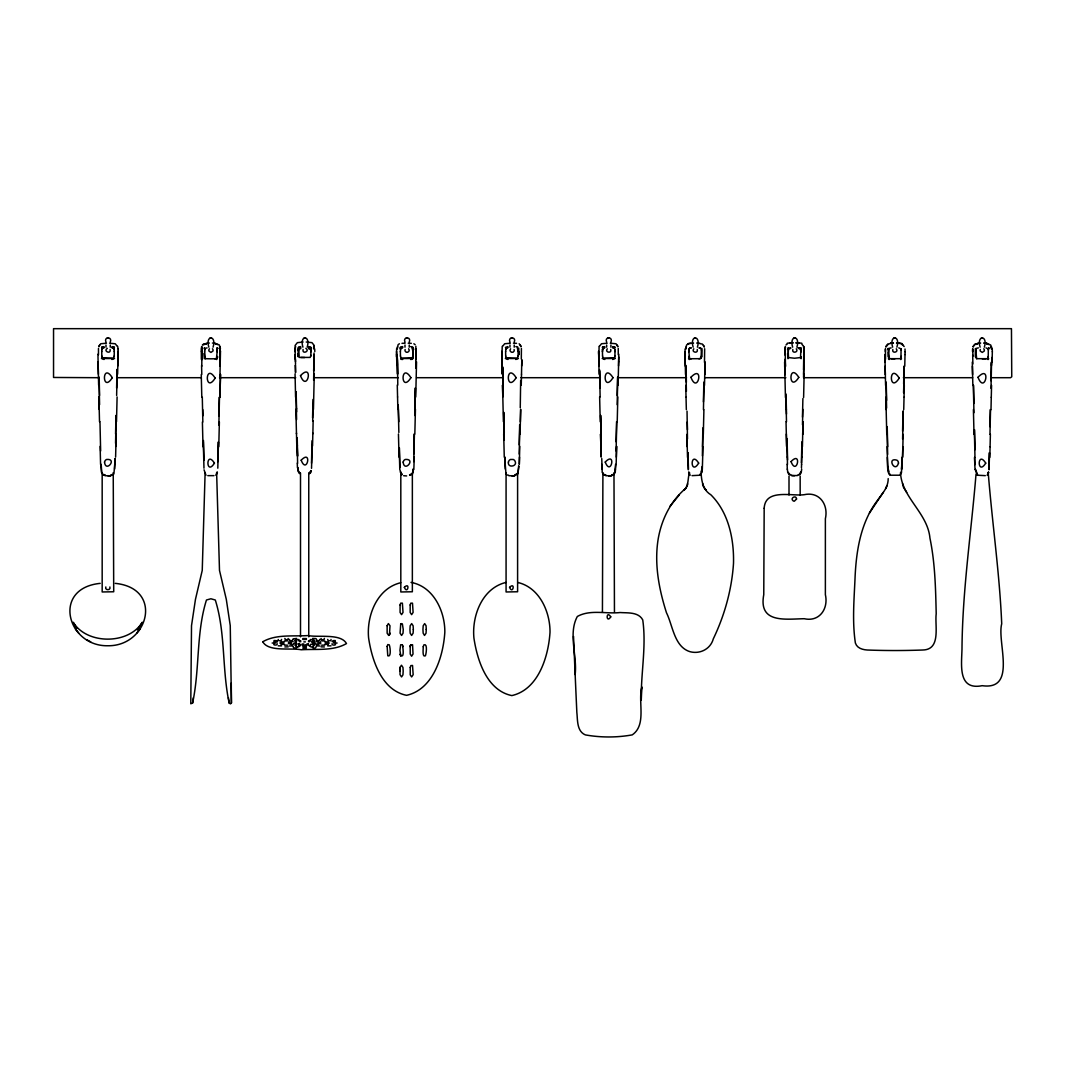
<?xml version="1.0" encoding="UTF-8"?>
<svg xmlns="http://www.w3.org/2000/svg" width="1065" height="1065" viewBox="0 0 1065 1065"><rect width="100%" height="100%" fill="white"/><g stroke="black" fill="none" stroke-linecap="round" stroke-linejoin="round"><path stroke-width="1.5" d="M204.626 351.889L205.013 348.375L207.076 347.882M505.622 351.596L506.008 348.082L508.072 347.576L506.447 347.789M575.153 674.584C577.363 655.854 567.978 633.715 577.337 616.475C590.183 609.26 606.171 614.106 620.149 612.535C627.844 613.081 638.454 611.843 642.741 619.91C646.535 646.295 640.797 673.306 641.263 699.865M688.855 351.889L689.241 348.375L691.318 347.882L689.694 348.095M888.689 351.889L889.075 348.375L891.139 347.882M975.939 351.889L976.325 348.375L978.402 347.882M193.337 697.748L192.592 703.046L190.781 703.779L191.514 625.661L195.467 599.342L202.243 570.401L205.119 472.567M404.993 342.131C402.424 336.46 411.809 336.46 409.24 342.131M606.651 342.131C604.081 336.46 613.48 336.46 610.911 342.131M101.734 351.596L102.133 348.082L104.197 347.576L102.573 347.789M400.373 351.596L400.773 348.082L402.836 347.576L401.212 347.789M788.246 352.289L788.633 348.894L790.709 348.388M105.994 342.131C103.438 336.46 112.81 336.46 110.254 342.131M509.962 342.131C507.406 336.46 516.791 336.46 514.222 342.131M114.208 356.096L114.275 351.517M217.154 351.823L216.408 358.732L210.883 358.825L205.372 358.679L204.626 351.823M310.86 356.216L310.927 350.771M412.847 356.096L412.914 351.517M518.083 356.096L518.149 351.517M614.918 356.096L614.998 351.517M800.787 351.357L800.521 358.106M98.473 348.441L98.486 354.725M117.909 361.874L118.135 351.357M219.909 377.609L220.468 351.543M313.629 380.232L313.762 373.895M520.758 385.104L520.812 381.989M521.317 359.051L521.411 348.441M704.484 362.42L704.657 348.761M784.945 351.556L784.998 348.681M803.622 374.427L804.115 351.45M904.039 366.427L903.652 383.839M904.039 366.2L903.652 392.825L904.212 366.999M991.102 374.494L991.369 362.127M991.302 374.494L991.555 362.42L991.488 365.495M115.992 415.496L115.566 434.041M116.617 388.059L117.017 369.355M115.193 458.629L113.915 473.978M116.192 415.496L115.552 443.306M116.631 395.474L117.203 369.688M117.816 365.907L118.055 348.681M219.297 397.258L218.871 415.803M219.962 366.2L219.909 347.057L220.215 349.227M219.483 397.258L218.858 425.068M313.882 359.73L314.029 353.061M311.885 456.086L312.125 445.343M312.791 408.827L313.004 399.468M313.642 370.9L314.095 359.091M313.762 374.068L314.188 354.632M413.739 454.023L414.205 434.041M415.257 388.059L414.804 407.788M415.869 359.677L415.989 348.907M413.766 461.638L414.405 434.027M414.831 415.51L415.43 388.059M415.869 368.197L415.856 346.245M519.188 454.063L519.813 426.32M520.253 407.788L520.665 380.418M521.69 365.894L521.837 359.664L521.783 361.874M521.504 374.228L521.783 361.794M617.168 395.474L617.567 377.303M618.246 354.725L618.259 348.441M617.154 404.687L617.767 377.303M618.539 365.907L618.805 354.192M618.632 361.847L618.738 357.055M703.419 401.904L703.859 382.282M703.446 409.626L704.058 382.282M704.737 374.481L705.017 362.153L704.737 374.534M785.185 349.134L785.451 366.746M801.413 462.822L801.905 441.762M802.477 417.134L802.89 398.563M803.529 369.622L803.862 349.134M801.586 464.54L801.745 457.005M802.837 409.346L802.491 424.829M803.556 377.529L803.822 365.468M902.175 457.444L901.469 472.714L899.858 475.216L890.047 475.216L888.436 472.7L887.97 466.55M903.04 411.17L902.587 431.258M904.757 366.24L905.024 354.499M990.969 380.724L991.102 374.481M989.957 434.347L990.53 409.626M990.996 388.366L991.302 374.481M992.34 351.663L992.087 362.18L992.207 357.334M114.993 458.522L114.647 469.026M115.885 446.448L116.192 434.014L115.606 457.125M116.498 421.713L117.097 396.926M117.616 374.228L117.909 361.834M201.298 351.543L201.671 346.551L201.458 359.344M217.806 461.744L218.272 442.055M218.458 442.055L217.806 468.187M219.377 421.966L218.764 446.741M219.962 397.272L220.508 374.481M219.962 397.312L220.495 374.507M311.512 463.235L312.045 440.75M312.578 417.986L312.791 408.64M311.885 455.966L311.526 468.32M312.697 421.048L312.99 408.654M312.857 433.801L313.15 420.835M313.443 409.426L314.282 373.828M414.831 434.081L415.43 409.293M415.736 397.005L416.548 361.834M519.201 444.864L519.667 424.762M519.494 457.085L519.307 464.42L519.76 446.368M520.079 434.081L520.665 409.293L520.359 421.7M521.251 385.131L521.504 374.148M616.103 441.775L616.568 421.673M616.089 451.001L616.781 421.673M616.156 464.46L616.608 446.368M617.221 421.713L617.82 396.926M618.099 385.131L618.632 361.874M702.381 455.913L702.82 428.157M702.594 446.701L703.033 428.157M703.007 446.701L702.314 469.532M703.912 409.599L703.313 434.36M704.498 385.437L705.03 362.113M801.745 457.071L802.065 443.24M803.942 359.331L804.048 355.031M802.411 446.674L802.997 421.66L802.704 434.374L802.704 433.695M803.609 397.485L804.142 373.975M885.361 351.543L885.428 348.761L885.521 359.344M901.802 464.66L901.589 469.332L901.975 457.378M902.601 438.98L903.24 411.17M902.814 446.714L902.561 457.404L903.147 434.32M903.732 409.666L904.039 397.232M905.024 354.538L905.09 351.663M904.039 397.312L904.305 385.37M972.611 351.543L972.678 348.761L972.611 351.53M989.318 452.785L988.852 469.346M989.931 426.626L990.33 409.626M989.531 452.825L989.052 469.811M989.811 457.418L990.077 446.701M990.996 409.666L991.275 397.232M991.275 397.312L991.568 385.37M295.072 351.37L295.458 346.258M312.538 445.982L312.857 433.069M414.258 457.071L413.846 469.239M616.329 457.098L616.608 446.408M990.077 446.741L990.383 434.32M201.804 366.2L201.857 347.057L201.551 349.227M295.258 351.65L295.325 348.881M972.864 349.214L972.891 356.229M685.075 349.001L685.048 354.538M396.606 348.734L396.633 357.068L396.513 351.357M598.916 365.947L599.076 346.325M518.908 351.61L518.788 354.898L518.735 348.188M701.981 356.842L701.968 348.508M277.206 640.584L277.259 641.982L273.798 641.716M291.278 641.636L293.155 641.609M294.646 644.991L296.509 644.937M295.684 639.732L299.065 639.559M308.531 640.717L310.434 640.811M312.751 644.937L314.628 644.991M316.531 645.883L319.859 645.976M321.058 646.841L324.386 646.934M321.524 645.177L324.852 645.11M324.798 641.982L328.193 641.809M332.067 641.609L335.475 641.716M518.881 466.257L517.79 473.978L514.981 475.336M692.037 475.642L700.038 475.216L701.649 472.714L702.115 466.55M278.231 645.816L281.546 645.896M279.815 643.034L283.383 643.034M281.067 641.809L284.462 641.982M284.408 640.97L287.723 640.89M284.408 645.11L287.723 645.177M284.874 646.934L288.202 646.841M288.229 643.034L290.252 643.034M289.4 645.976L292.729 645.883M295.285 643.779L296.576 643.766M298.826 640.811L300.729 640.717M299.518 641.649L300.809 641.716M302.846 639.466L306.414 639.466M308.424 641.716L309.715 641.649M310.195 639.559L313.576 639.732M312.617 638.428L315.999 638.587M313.536 642.794L314.96 642.754M316.105 641.609L317.969 641.636M318.289 643.753L320.206 643.846M321.524 640.89L324.852 640.97M324.798 644.085L328.246 644.631L328.193 643.526M325.877 643.034L329.444 643.034M327.701 645.896L331.029 645.816M333.545 643.034L337.112 643.034M518.668 465.911L518.189 471.902M615.796 464.633L615.251 472.407L613.653 474.897L611.829 475.336M801.439 467.775L801.586 464.473M615.384 469.026L615.038 471.888L615.583 464.353M641.263 699.798L641.836 687.218M641.849 687.151C637.735 701.702 646.961 724.839 632.237 734.877C616.915 737.659 600.62 737.659 585.297 734.877C576.684 731.162 577.723 720.1 576.844 712.445C575.686 687.151 574.594 661.871 573.529 636.59L573.529 636.67M400.027 667.356L400.027 674.651L401.558 676.927L402.956 674.824L403.182 671.07L402.956 667.462L401.478 665.212L400.027 667.356L399.814 671.083M289.068 643.846L290.971 643.753M272.147 643.034L275.715 643.034M294.14 643.034L295.564 643.034M319.021 643.034L321.031 643.034M976.019 474.125C971.253 532.433 962.427 590.449 961.988 649.051C961.615 665.039 957.661 690.573 982.196 685.687C1017.381 690.652 996.773 641.862 1001.712 623.837C999.596 573.21 992.207 523.022 988.214 472.554L987.934 472.567M216.901 358.08L217.074 356.322M518.083 356.016L517.404 358.426L511.892 358.532L506.368 358.426L505.689 356.016M602.537 356.016L603.203 358.426L608.727 358.532L614.239 358.426L614.918 356.016M987.721 358.732L988.387 356.322M602.604 348.681L602.444 351.556L602.857 348.082L604.92 347.576L602.857 348.122L602.471 349.746M988.214 358.08L988.333 348.907L986.004 347.882M101.761 349.746L102.133 348.122M204.64 350.039L204.746 348.987M400.4 349.746L400.773 348.122M505.635 349.746L506.008 348.122M788.273 349.879L788.646 348.268L790.709 347.776M888.703 350.039L888.809 348.987M975.939 350.039L976.059 348.987M310.86 355.231L310.195 357.427L299.092 357.414L298.4 350.771M114.208 356.016L113.529 358.426L108.004 358.532L102.493 358.426L101.814 356.016M400.453 356.016L401.132 358.426L406.644 358.532L412.168 358.426L412.847 356.016M900.471 358.732L901.15 356.322M298.413 350.585L298.772 349.134L300.836 348.641M413.5 469.505L412.554 473.978L409.732 475.336M900.95 358.08L901.083 348.907L898.767 347.882M701.981 469.798L701.036 474.284M688.869 350.039L688.988 348.987M192.592 703.046C199.874 669.113 196.053 633.129 206.45 600.008L210.883 598.77L215.303 600.008C225.7 633.143 221.893 669.113 229.175 703.046L230.479 703.872L231.425 702.98L230.253 625.661L226.299 599.342L219.496 570.401L216.621 472.567M801.293 472.088L801.705 469.039M297.628 349.546L298.227 347.416M397.112 348.455L398.137 344.674L399.415 343.755M975.354 348.508L975.354 356.842M685.607 348.761L686.619 344.967L687.884 344.062M784.998 348.774L785.304 346.484M295.138 348.614L295.458 346.458M787.488 349.773L788.073 347.643M397.298 348.921L397.618 346.751M685.78 349.227L686.113 347.057M785.185 349.253L785.504 346.977M217.739 356.842L216.728 359.571M413.193 358.452L413.1 347.39L413.673 349.533M801.08 358.719L801.373 356.802M502.227 346.325L501.881 357.055M888.197 478.598C888.29 487.743 881.7 494.36 876.788 501.322C860.84 522.809 856.446 549.886 855.128 575.965C854.236 598.25 852.04 620.855 855.381 643.02C856.992 648.132 862.317 649.65 867.123 650.009C885.667 650.702 904.238 650.702 922.783 650.009C941.34 649.663 934.644 625.594 936.202 613.786C935.629 588.506 935.083 562.986 929.945 538.131C927.642 512.811 901.456 497.408 900.511 472.567M701.169 474.071C701.715 482.099 703.393 490.273 710.861 494.786C728.62 512.451 734.105 539.103 733.505 563.358C731.788 589.491 724.626 615.264 713.31 638.84C710.581 649.051 700.011 654.349 690.08 651.713C674.238 646.894 672.867 625.674 666.477 612.748C658.836 588.799 654.016 563.212 658.33 538.131C661.804 518.988 670.724 501.029 685.7 488.396C688.762 483.776 687.737 477.266 689.574 472.567M303.086 349.48C301.874 354.738 310.421 351.21 305.855 348.335M792.826 349.48C791.468 353.886 799.216 352.382 796.287 348.788M892.829 349.48C891.458 353.886 899.219 352.382 896.291 348.788M687.524 483.537C688.736 486.066 680.548 493.827 685.74 488.356M105.808 586.961C104.41 590.596 111.279 590.582 109.881 586.961M800.521 357.56L794.517 358.239L788.513 357.56M886.4 487.331L885.761 488.609L886.852 485.999M400.72 623.997L400.081 633.169L401.585 635.446L403.036 633.182L403.236 629.482L402.397 624.023L400.653 624.023L401.558 623.584M988.706 472.7L987.122 475.216M310.967 470.57L309.329 473.206M217.406 472.7L215.796 475.216M800.441 473.872L801.04 472.288L799.442 474.79L797.618 475.15M310.567 472.754L311.18 471.076M800.201 473.393L800.827 471.715M885.92 347.057L887.944 344.514M973.184 347.057L973.903 345.446M98.978 346.764L99.697 345.14M885.747 346.564L887.717 344.062L890.287 343.622M972.984 346.564L974.954 344.062L977.537 343.622M98.792 346.258L100.762 343.755L106.447 343.223M502.68 346.258L504.65 343.755L510.335 343.223M599.515 346.258L601.485 343.755L607.17 343.223M295.045 345.553L297.348 342.664L303.126 342.011M298.786 348.002L298.466 356.216M204.041 348.508L204.44 347.696M399.801 348.188L400.2 347.39M293.248 638.88L296.642 638.428M302.833 638.547L306.427 638.547M303.845 641.889L305.389 641.889M302.793 648.172L306.427 648.079M310.82 644.392L312.191 644.112M869.399 513.117L883.191 492.389M100.19 583.367C51.519 588.319 67.068 646.455 107.751 645.749C148.434 646.455 163.983 588.306 115.286 583.367M607.276 348.788C604.348 352.382 612.095 353.886 610.738 349.48M510.601 348.788C508.258 351.104 512.824 354.126 514.062 351.091A2.117 2.117 0 0 0 514.062 349.48M693.781 348.788C690.826 352.355 698.613 353.899 697.242 349.48M669.805 506.474L679.377 494.786M412.648 357.827L401.132 358.373M614.731 357.827L603.203 358.373M137.412 629.974L142.324 622.24C128.599 644.764 86.891 644.764 73.166 622.24L76.68 628.204M136.799 633.063L140.021 629.082M114.554 358.452L111.931 359.477M615.29 358.452L612.655 359.477M900.79 359.571L901.496 358.745M988.054 359.571L988.759 358.745M518.442 358.452L515.806 359.477M411.316 474.444L412.328 473.499L409.546 474.884M799.203 474.324L800.201 473.313M516.552 474.444L517.577 473.499L514.781 474.884M309.582 473.659L310.567 472.647M309.329 473.086L310.354 472.154M102.2 346.87L101.561 347.39L104.037 346.604M505.436 347.39L507.912 346.604M602.936 346.87L602.284 347.39L604.76 346.604M298.772 348.015L300.849 347.523M203.641 344.062L202.39 344.967L206.224 343.622M786.01 344.914L787.275 343.995M107.312 348.335C102.733 351.21 111.292 354.738 110.081 349.48M213.067 347.177C216.847 334.823 205.039 334.823 208.833 347.177M307.173 347.177C310.94 334.823 299.132 334.809 302.913 347.177M697.402 347.177C701.183 334.823 689.375 334.823 693.155 347.177M796.9 347.177C800.694 334.823 788.872 334.823 792.653 347.177M896.903 347.177C900.684 334.823 888.876 334.823 892.656 347.177M984.353 347.177C988.147 334.823 976.325 334.809 980.12 347.177M110.906 474.884L112.677 474.431M611.63 474.884L613.4 474.431M111.093 475.336L112.917 474.897M505.995 582.435C482.245 588.08 471.742 615.81 473.925 638.068C477.253 660.38 486.891 690.479 511.839 695.591C538.477 689.521 548.475 656.466 550.019 632.171C550.139 611.63 539.369 587.387 517.67 582.435M400.746 582.728C377.063 588.266 366.427 615.81 368.61 638.015C371.951 660.3 381.643 690.32 406.59 695.325C433.215 689.375 443.306 656.413 444.824 632.171C445.037 611.204 433.442 586.469 411.01 582.395M690.506 343.196L687.79 343.755L693.581 343.05M787.195 343.236L792.986 342.584M203.881 344.528L206.41 344.062M975.194 344.528L977.723 344.062M335.275 640.531L332.932 640.651M400.839 346.87L402.677 346.604M298.866 346.897L300.689 346.631M410.571 359.477L412.488 359.278M304.271 337.818L305.029 337.738M210.244 337.805L210.95 337.738M406.404 337.805L407.11 337.738M511.386 337.805L512.092 337.738M608.062 337.805L608.781 337.738M694.58 337.805L695.285 337.738M794.077 337.805L794.783 337.738M894.081 337.805L894.786 337.738M981.531 337.805L982.236 337.738M107.405 337.805L108.124 337.738M108.004 475.935L110.986 475.736L105.009 475.736M511.892 475.935L514.888 475.736L508.884 475.736M608.727 475.935L611.723 475.736L605.745 475.736M794.517 475.736L791.535 475.549L797.512 475.549M213.972 475.642L207.795 475.642M985.298 475.642L977.284 475.216L975.354 469.798M113.529 358.373L102 357.827M214.704 358.759L216.408 358.679M517.404 358.373L505.875 357.827M688.855 351.849L689.601 358.732L700.637 358.679M698.946 358.812L701.129 358.04L701.369 349.972M900.471 358.679L889.435 358.679M976.672 358.679L987.721 358.679M206.264 343.21L209.339 343.05M789.897 343.276L792.986 343.156M977.577 343.21L980.665 343.05M401.984 343.329L405.086 343.223M276.328 640.651L273.985 640.531M982.196 358.785L986.017 358.759M98.872 377.702L53.543 377.463L53.543 328.672L1011.457 328.672L1011.75 376.784L1010.565 377.702L990.783 377.702M116.977 377.702L201.325 377.702M219.536 377.702L295.711 377.702M313.922 377.702L398.363 377.702M416.588 377.702L502.693 377.702M520.905 377.702L600.394 377.702M618.605 377.702L686.499 377.702M704.711 377.702L785.85 377.702M804.062 377.702L885.201 377.702M903.36 377.702L972.638 377.702M102.173 472.66L102.173 591.967L113.715 591.767L113.236 472.66M400.813 472.66L400.813 591.967L412.355 591.767L412.355 472.66M506.075 472.66L506.075 591.967L517.603 591.767L517.603 472.66M602.91 472.66L602.431 611.896M613.972 472.66L614.452 611.896M891.125 358.759L894.946 358.785M300.836 357.494L304.67 357.534M610.285 343.223L615.969 343.755L617.94 346.258M513.45 343.223L516.552 343.329M408.201 343.223L411.303 343.329M109.562 343.223L115.246 343.769L117.217 346.258M796.061 342.584L801.839 343.236M796.061 343.156L799.136 343.276M696.67 343.05L699.745 343.21M306.201 342.011L311.992 342.664L314.282 345.553M212.428 343.05L215.516 343.21M689.601 358.679L691.305 358.759M403.648 475.736L406.644 475.935M798.337 347.776L800.401 348.268L800.787 350.518L800.414 348.894L798.337 348.388M700.557 348.042L698.933 347.882L700.996 348.428L701.369 350.039M614.159 347.789L612.535 347.629L614.611 348.122L614.971 349.746M308.477 347.523L310.554 348.015L310.913 350.585M113.436 347.789L111.812 347.629L113.875 348.122L114.275 351.596M308.491 348.641L310.807 349.679L310.913 348.934L310.927 351.756M604.813 359.477L602.178 358.452M400.799 359.278L402.716 359.477M104.077 359.477L101.441 358.452M507.965 359.477L505.343 358.452M308.637 346.631L310.461 346.897M612.695 346.604L615.171 347.39L614.532 346.87M515.859 346.604L517.697 346.87M410.624 346.604L412.448 346.87M111.985 346.604L114.448 347.39L113.795 346.87M215.543 343.622L219.39 344.98L220.468 351.53M986.869 343.636L990.703 344.98L991.728 348.761L991.422 346.551M699.798 343.622L702.368 344.062L704.338 346.564M986.669 344.075L989.212 344.528M215.356 344.062L217.899 344.528M791.441 475.15L789.604 474.71L788.007 472.234L788.619 473.872M605.652 475.336L603.815 474.897L602.218 472.407L601.752 458.522M506.98 474.897L508.804 475.336M104.916 475.336L103.092 474.897L101.495 472.407L100.949 464.62M604.055 474.431L605.825 474.884M103.332 474.431L105.102 474.884M402.397 644.764L400.653 644.764L399.934 650.342L400.773 655.894L400.16 654.03L400.773 655.854L402.384 655.84C404.527 654.15 401.625 641.476 403.009 646.535M86.851 639.772L90.738 641.902M902.188 344.062L904.172 346.564M901.962 344.514L903.24 345.459M801.759 343.995L803.742 346.591M519.134 343.755L521.105 346.258M413.886 343.755L415.15 344.687M412.075 347.749L412.914 351.596M216.754 348.375L217.154 351.889M517.324 347.749L518.149 351.596M299.758 473.659L298.147 471.076M298.972 472.154L299.997 473.086M690.213 475.216L688.616 472.7M401.731 474.897L399.788 469.505L399.215 447.926M205.971 475.216L204.041 469.798M977.524 474.737L975.553 469.332M788.832 473.313L789.857 474.324M295.285 641.556C297.242 643.952 295.684 641.316 294.646 640.331M704.537 488.396C709.716 493.801 701.529 486.133 702.714 483.537M888.396 358.745L889.115 359.571M688.576 358.745L689.281 359.571M75.469 629.082L78.704 633.063M888.689 351.849L889.435 358.732M205.372 358.732L204.693 356.322M975.939 351.849L976.672 358.732M906.714 492.389L903.506 487.331L902.521 483.47M408.614 348.788C410.944 351.104 406.377 354.126 405.153 351.091A2.117 2.117 0 0 1 405.153 349.48M311.1 347.416L311.512 348.228M800.96 347.643L801.359 348.441M296.563 641.489L296.509 640.385M517.763 348.122L518.136 349.746M412.528 348.122L412.901 349.693M617.034 345.14L617.753 346.764M520.186 345.14L520.918 346.764M113.875 348.122L114.261 349.746M703.419 345.446L704.151 347.057M298.759 472.754L297.814 468.201M505.981 473.978L504.677 457.125M117.656 346.325L118.055 348.761M787.967 358.719L787.541 353.527M204.32 358.745L203.921 353.553M991.222 347.057L991.542 349.214M803.543 346.977L803.862 349.253M313.682 346.751L314.002 349.094M313.882 346.458L314.188 348.614M803.742 346.484L804.048 348.774M313.882 346.258L314.188 348.428M220.109 346.551L220.415 348.761M228.429 697.748L229.175 703.046M787.328 469.039L787.741 472.407M298.027 467.735L298.36 470.69M101.694 471.888L101.162 464.34M800.774 350.438L800.654 349.373L800.787 352.289M976.006 356.322L976.192 358.08M688.922 356.322L689.122 358.08M988.333 348.987L988.453 350.039M901.083 348.987L901.203 350.039M788.513 358.106L788.246 351.357M412.781 348.681L412.901 349.746M217.02 348.987L217.14 350.039M888.756 356.322L888.942 358.08M787.088 464.247L787.328 469.359M974.781 464.753L974.595 457.391L975.008 469.545M297.242 463.142L297.468 467.881M688.483 469.332L688.096 457.364M601.871 464.34L602.084 469.026M505.249 469.026L504.863 457.071M203.974 468.174L203.309 442.055M399.934 467.468L399.415 447.926M308.397 644.445L307.013 644.791L307.026 643.766M284.462 644.085L281.014 644.631L281.067 643.526M688.27 469.798L687.804 452.825M297.694 353.314L297.814 356.562M992.247 349.001L992.34 351.73M904.997 349.001L905.09 351.73M887.917 351.903L888.09 356.842M314.708 348.947L314.801 351.596M887.331 457.391L887.757 469.545L887.078 446.688M687.511 457.418L686.938 434.347L687.245 446.741M600.86 446.408L600.553 434.054L601.126 457.085L600.86 446.368M296.469 433.069L296.789 445.982M97.94 354.192L98.379 374.228M974.994 449.749L974.528 429.714M973.41 409.599L974.009 434.374M884.935 357.334L885.055 362.18M886.759 434.374L885.867 397.232L886.173 409.626M804.048 348.681L804.115 351.556M787.581 459.92L787.075 438.607M786.023 421.634L786.649 446.674M784.705 365.694L784.905 374.813M786.343 434.081L786.649 446.408M685.128 357.361L684.995 351.69L685.314 366.24M686.033 397.232L686.339 409.666M598.597 351.397L599.116 374.228M599.635 396.926L600.234 421.713M501.748 351.357L502.267 374.214L501.815 354.232M503.399 421.713L502.534 385.091L502.8 397.005M503.692 434.014L504.264 457.125M397.272 385.051L397.565 397.005M398.456 434.014L399.029 457.125M297.388 445.33L297.641 456.033M295.884 409.426L296.469 433.801M203.934 460.293L203.468 440.524M201.804 397.312L201.258 374.481M202.403 421.966L203.002 446.741M98.925 396.965L99.511 421.713M100.123 446.368L100.576 464.46M973.53 385.384L973.929 403.449M974.981 457.444L974.342 429.714M973.343 385.384L973.956 412.714M972.385 366.174L972.585 374.507M972.305 362.113L972.838 385.437M886.213 382.282L886.613 400.36M887.212 426.626L887.678 446.701M886.027 382.282L886.599 408.081M887.025 426.626L887.664 454.382M884.882 354.525L885.334 374.494L885.148 366.174M885.334 374.481L885.587 385.437M786.396 409.346L786.502 414.059M785.105 359.238L785.438 366.067M786.05 394.063L786.396 409.439M786.489 421.753L785.93 397.032M786.875 438.607L787.301 457.071M787.301 457.005L787.474 464.54M784.612 361.98L785.438 397.485M687.271 421.98L687.457 429.701M688.003 452.785L688.096 457.378M686.033 366.2L686.379 382.282M687.032 411.157L687.471 438.98M686.033 374.481L686.393 391.334M685.115 357.347L685.514 374.507M685.767 385.37L686.033 397.312M600.753 415.496L600.886 421.687M599.755 370.873L600.128 388.059M600.553 415.496L601.166 434.041M601.179 443.306L600.7 421.673M600.128 396.965L599.542 369.688M503.213 385.104L502.84 367.545M503.825 412.408L504.291 432.497M503.199 392.519L502.627 366.693M503.639 412.408L504.278 440.218M398.803 421.687L398.217 404.687M397.352 365.188L397.218 359.051L397.551 374.201L397.431 359.677M397.791 385.104L397.378 357.893M398.323 409.319L398.856 432.497M396.579 354.192L396.752 361.834M397.565 396.926L397.844 409.359M296.256 396.406L296.549 408.827M297.215 437.688L297.388 445.49M295.072 351.184L295.551 364.337M296.163 392.013L296.256 396.606M296.549 408.64L296.616 411.875M297.454 456.086L297.202 445.343L297.614 463.501M295.538 372.404L295.378 365.002L295.538 372.564M295.977 392.013L296.589 419.517M295.058 373.828L295.577 397.232M201.485 351.796L201.671 359.97M202.749 409.612L202.896 415.803M202.297 397.258L202.843 421.98M99.165 377.303L99.564 395.474M99.964 421.673L100.642 451.001M99.578 404.687L98.978 377.303M98.113 361.847L98.632 385.131M98.925 396.926L99.205 409.359M972.691 355.018L972.877 363.964M685.833 365.402L686.033 374.494M685.181 359.943L685.221 362.113M598.597 351.357L598.65 354.272M501.948 359.637L501.988 361.794M295.151 354.818L295.245 359.091L295.151 354.632M295.444 359.531L295.484 361.661M201.591 365.495L201.791 374.494M784.945 351.45L785.011 355.031M602.457 351.517L602.537 356.096M400.373 351.517L400.453 356.096M101.734 351.517L101.814 356.096M505.622 351.517L505.689 356.096M614.971 349.666L614.998 351.596M231.265 683.051L231.425 702.98M800.161 476.055L800.161 495.012M789.005 476.055L789.005 495.012M610.911 345.02L610.911 347.177M606.651 345.02L606.651 347.177M514.222 345.02L514.222 347.177M509.962 345.02L509.962 347.177M409.24 345.02L409.24 347.177M404.993 345.02L404.993 347.177M335.448 643.886C336.473 645.683 331.148 645.443 332.067 643.713M331.029 639.506C332.054 641.543 326.769 640.917 327.701 639.426M324.386 638.401C325.318 640.132 320.059 640.278 321.058 638.481M320.206 641.476C321.097 643.1 317.317 643.26 318.289 641.583M319.859 639.359C320.791 641.183 315.533 641.037 316.531 639.439M317.969 643.686C318.928 645.297 315.134 645.39 316.105 643.726M315.999 646.735C316.904 648.465 311.606 648.705 312.617 646.908M314.628 640.331C315.56 641.955 311.765 642.049 312.751 640.385M314.574 642.807C315.506 644.471 312.364 644.192 313.216 642.741M313.576 645.59C314.481 647.427 309.183 647.36 310.195 645.763M313.177 641.41C314.122 643.087 310.913 642.901 311.845 641.383M310.913 349.919L310.927 351.423M310.434 644.511C311.26 646.562 306.893 645.896 308.397 643.699M308.757 473.006L308.757 636.83M306.414 645.869C307.346 647.627 301.914 647.627 302.846 645.869M305.628 644.684C306.587 646.335 302.673 646.335 303.632 644.684M303.685 643.806C304.603 645.457 301.382 645.244 302.274 643.779M300.729 644.605C301.741 646.335 297.894 646.109 298.826 644.511M300.503 473.006L300.503 636.83M299.558 643.513C300.41 645.084 297.308 645.124 298.213 643.54M299.065 645.763C300.064 647.68 294.819 647.081 295.684 645.59M298.413 349.919L298.4 351.423M296.642 646.908C297.641 648.811 292.396 648.212 293.261 646.735M293.155 643.726C294.126 645.39 290.346 645.297 291.278 643.686M292.729 639.439C293.74 641.236 288.469 641.09 289.4 639.359M290.971 641.583C291.97 643.273 288.136 643.087 289.068 641.476M288.202 638.481C289.201 640.371 283.969 639.905 284.874 638.401M281.546 639.426C282.491 641.183 277.206 641.316 278.231 639.506M277.193 643.713C278.098 645.536 272.8 645.47 273.798 643.886M110.254 345.02L110.254 347.177M105.994 345.02L105.994 347.177M983.741 348.788A2.117 2.117 0 0 1 984.193 351.091L982.236 352.409L980.279 351.091A2.117 2.117 0 0 1 980.293 349.48M212.454 348.788A2.117 2.117 0 0 1 212.907 351.091L210.95 352.409L208.993 351.091A2.117 2.117 0 0 1 209.459 348.788M764.177 508.258L763.765 594.656C758.32 623.478 784.892 619.098 804.235 618.712C819.504 622.173 828.597 608.674 825.375 594.656L825.375 518.735C828.597 504.717 819.491 491.245 804.235 494.693C791.854 496.45 765.256 488.342 764.177 508.258M410.185 646.535L410.225 654.043L411.609 656.226L413.034 654.03L412.554 644.764L410.797 644.764L410.145 646.601L410.797 644.724L410.185 646.535M400.081 604.96L400.081 612.442L401.558 614.638L403.023 612.428L402.384 603.163L400.706 603.163L400.081 604.96M410.171 604.96L410.171 612.442L411.623 614.651L413.1 612.442L412.488 603.163L410.81 603.163L410.171 604.96M413.327 629.482L413.113 633.169L411.623 635.446L410.171 633.182L409.958 629.482L410.171 625.794L411.676 623.584L413.113 625.794L413.327 629.482M423.244 646.681C423.271 649.171 422.113 657.744 425.414 655.8C426.386 653.085 427.598 643.087 423.91 644.857L423.244 646.681M387.141 625.701L387.141 633.209L388.685 635.446L390.07 633.089L389.444 634.94L390.003 625.794L388.379 623.571L387.141 625.701M410.238 667.462L410.225 674.837L411.636 676.927L413.167 674.651L412.528 665.479L410.877 665.598L410.238 667.462M426.266 629.442L426.04 633.209L424.509 635.446L423.164 633.169L422.951 629.468L423.191 625.807L424.669 623.597L426.053 625.701L426.266 629.442M387.128 646.428L387.78 655.8C391.334 657.598 390.322 647.56 389.271 644.857L387.806 644.578L387.128 646.428M796.567 499.006L794.357 501.202A2.29 2.29 0 0 1 793.132 500.83C789.564 498.154 796.327 494.559 796.567 499.006M610.764 616.848C605.985 624.263 605.985 609.433 610.764 616.848M112.278 377.702C101.854 394.183 101.827 361.248 112.278 377.702M215.157 378.102C204.746 394.582 204.706 361.661 215.157 378.102M300.476 375.665C307.479 393.717 313.922 361.687 300.476 375.665M410.917 377.702C400.493 394.17 400.467 361.261 410.917 377.702M516.152 377.702C505.742 394.183 505.715 361.248 516.152 377.702M613.001 377.702C602.577 394.183 602.55 361.248 613.001 377.702M798.79 377.369C788.38 393.81 788.34 360.942 798.79 377.369M899.219 378.102C888.809 394.582 888.769 361.661 899.219 378.102M104.516 462.064C105.648 473.113 117.709 458.456 106.646 459.468A3.515 3.515 0 0 0 105.062 460.786L104.516 462.064M214.438 463.129C205.771 476.814 205.758 449.443 214.438 463.129M301.182 460.226C307 475.27 312.364 448.578 301.182 460.226M403.156 462.064C404.287 473.113 416.348 458.456 405.286 459.468A3.515 3.515 0 0 0 403.702 460.786L403.156 462.064M508.404 462.064C507.273 468.587 518.375 466.39 514.834 460.786A3.515 3.515 0 0 0 513.223 459.468L510.534 459.468A3.515 3.515 0 0 0 508.937 460.786L508.404 462.064M605.24 462.064C611.07 477.173 616.435 450.349 605.24 462.064M690.932 377.29C697.974 395.461 704.364 363.165 690.932 377.29M698.68 463.129C690.014 476.814 690 449.457 698.68 463.129M791.042 461.598C796.86 476.694 802.225 449.896 791.042 461.598M898.501 463.129C895.239 473.752 886.28 456.991 896.916 460.187A3.515 3.501 29.2 0 1 898.234 461.771L898.501 463.129M978.003 377.29C985.045 395.448 991.448 363.178 978.003 377.29M985.737 463.129C977.098 476.814 977.071 449.443 985.737 463.129M701.316 356.322L701.129 358.08L701.316 356.349M404.327 587.347C407.602 595.122 410.438 581.33 404.327 587.347M509.563 587.347C512.851 595.122 515.686 581.33 509.563 587.347M413.287 469.026L412.94 471.902L413.287 469.026M701.768 469.332L701.436 472.194L701.768 469.346M888.104 348.508L887.917 349.839L888.104 348.508M262.775 641.756C268.353 652.113 290.851 647.64 301.249 649.77C316.105 648.785 333.225 651.274 346.484 643.566C340.893 633.209 318.408 637.682 307.998 635.565C293.155 636.551 276.048 634.048 262.775 641.756M217.18 472.194L216.581 473.805L217.18 472.194M901.256 472.194L900.644 473.805L901.256 472.194M988.506 472.194L987.881 473.805L988.506 472.194M700.81 473.805L699.798 474.737L700.81 473.805M893.402 343.05L890.327 343.17L893.402 343.076M986.816 343.17L983.741 343.063L986.816 343.21M899.579 343.17L896.49 343.063L902.295 343.715L899.579 343.196M799.948 347.936L798.324 347.776L799.961 347.936M890.287 474.737L889.262 473.805L890.287 474.737M401.971 474.431L400.334 471.902L401.971 474.444M989.039 348.508L988.639 347.696L989.039 348.508M217.739 348.508L217.327 347.696L217.739 348.508M689.441 473.805L688.829 472.194L689.441 473.805M888.649 472.194L888.303 469.346L888.649 472.194"/></g></svg>
